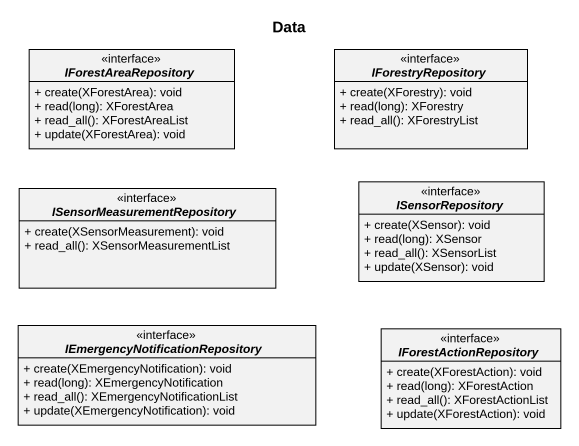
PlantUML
@startuml
title Data
hide circle
hide empty members
skinparam classAttributeIconSize 0
interface IForestAreaRepository <<interface>> {
  + create(XForestArea): void
  + read(long): XForestArea
  + read_all(): XForestAreaList
  + update(XForestArea): void
}
interface IForestryRepository <<interface>> {
  + create(XForestry): void
  + read(long): XForestry
  + read_all(): XForestryList
}
interface ISensorMeasurementRepository <<interface>> {
  + create(XSensorMeasurement): void
  + read_all(): XSensorMeasurementList
}
interface ISensorRepository <<interface>> {
  + create(XSensor): void
  + read(long): XSensor
  + read_all(): XSensorList
  + update(XSensor): void
}
interface "IEmergencyNotificationRepository" as IEmergencyNotificationReposi <<interface>> {
  + create(XEmergencyNotification): void
  + read(long): XEmergencyNotification
  + read_all(): XEmergencyNotificationList
  + update(XEmergencyNotification): void
}
interface IForestActionRepository <<interface>> {
  + create(XForestAction): void
  + read(long): XForestAction
  + read_all(): XForestActionList
  + update(XForestAction): void
}
@enduml
